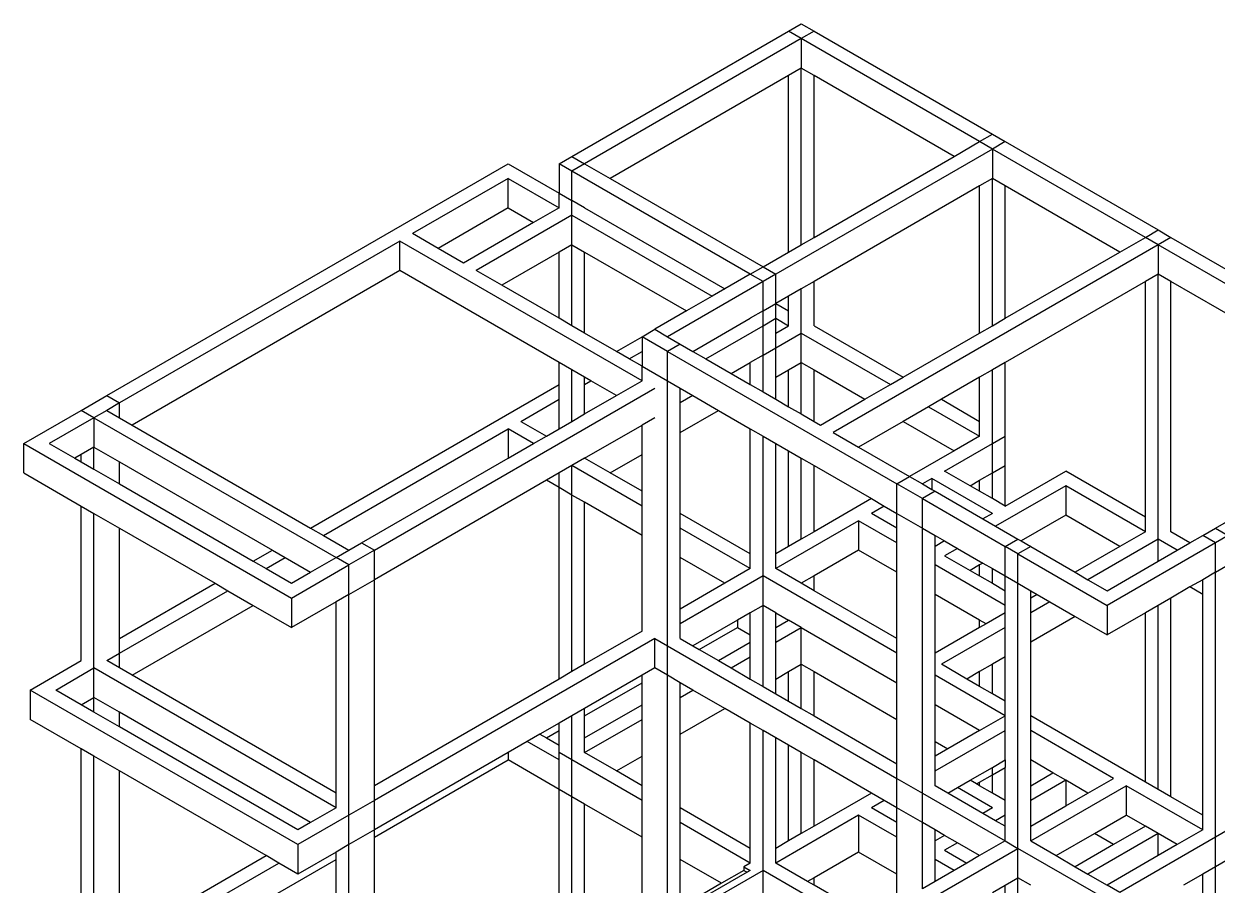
# Model space of a CAD drawing. Extents: x -15.9 to 13.2, y -13.3 to 15.4.
# Drawn here: x -11.83 to 1.41, y 5.83 to 15.38 of the extents above; entities that cross this region are included whole.
import ezdxf

# ---------------------------------------------------------------- set-up
doc = ezdxf.new("R2010")
doc.units = 0
doc.layers.get('0').update_dxf_attribs({"linetype": 'CONTINUOUS'})

msp = doc.modelspace()

# ---------------------------------------------------------------- linework, layer by layer
for p, q in [((-3.347, 15.297), (-3.206, 15.379)), ((-3.206, 15.379), (-3.064, 15.297)), ((-5.751, 13.909), (-3.347, 15.297)), ((-3.206, 15.216), (-3.347, 15.297)), ((-3.064, 15.297), (-3.206, 15.216)), ((-3.064, 15.297), (-1.084, 14.154)), ((-3.206, 15.216), (-5.61, 13.828)), ((-3.206, 15.216), (-3.206, 14.889)), ((-1.226, 14.073), (-3.206, 15.216)), ((-3.206, 14.889), (-3.347, 14.807)), ((-3.064, 14.807), (-3.206, 14.889)), ((-3.206, 12.929), (-3.206, 14.889)), ((-3.347, 14.807), (-5.327, 13.664)), ((-3.347, 12.848), (-3.347, 14.807)), ((-3.064, 13.011), (-3.064, 14.807)), ((-1.509, 13.909), (-3.064, 14.807)), ((-1.509, 13.909), (-1.226, 14.073)), ((-1.226, 14.073), (-1.084, 14.154)), ((-1.084, 13.991), (-1.226, 14.073)), ((-1.084, 14.154), (-0.943, 14.073)), ((-0.943, 14.073), (-1.084, 13.991)), ((-0.943, 14.073), (0.754, 13.093)), ((-5.893, 13.828), (-5.751, 13.909)), ((-5.751, 13.909), (-5.61, 13.828)), ((-1.084, 13.991), (-3.489, 12.603)), ((-3.064, 13.011), (-1.509, 13.909)), ((-1.084, 13.991), (-1.084, 13.664)), ((0.613, 13.011), (-1.084, 13.991)), ((-10.913, 11.256), (-6.458, 13.828)), ((-6.458, 13.828), (-5.893, 13.501)), ((-5.893, 13.828), (-5.893, 13.501)), ((-5.751, 13.746), (-5.893, 13.828)), ((-5.61, 13.828), (-5.751, 13.746)), ((-5.61, 13.828), (-5.327, 13.664)), ((-6.458, 13.664), (-7.519, 13.052)), ((-6.458, 13.338), (-6.458, 13.664)), ((-6.458, 13.664), (-5.893, 13.338)), ((-3.771, 12.603), (-5.751, 13.746)), ((-5.751, 13.419), (-5.751, 13.746)), ((-5.327, 13.664), (-3.63, 12.685)), ((-1.084, 13.664), (-1.226, 13.583)), ((-0.943, 13.583), (-1.084, 13.664)), ((-1.084, 12.031), (-1.084, 13.664)), ((-1.226, 13.583), (-3.064, 12.521)), ((-1.226, 11.95), (-1.226, 13.583)), ((-0.943, 12.113), (-0.943, 13.583)), ((0.33, 12.848), (-0.943, 13.583)), ((-5.893, 13.501), (-5.751, 13.419)), ((-5.893, 13.338), (-5.893, 13.501)), ((-5.61, 13.338), (-5.751, 13.419)), ((-5.751, 13.256), (-5.751, 13.419)), ((-6.458, 13.338), (-7.236, 12.889)), ((-5.751, 13.256), (-6.812, 12.644)), ((-6.458, 13.338), (-6.176, 13.174)), ((-5.893, 13.338), (-6.176, 13.174)), ((-5.751, 12.929), (-5.751, 13.256)), ((-5.751, 13.256), (-4.196, 12.358)), ((-5.61, 13.338), (-4.054, 12.44)), ((-6.176, 13.174), (-6.953, 12.725)), ((-7.236, 12.889), (-7.519, 13.052)), ((-3.206, 12.929), (-3.064, 13.011)), ((0.33, 12.848), (0.613, 13.011)), ((0.613, 13.011), (0.754, 13.093)), ((0.754, 12.929), (0.613, 13.011)), ((0.754, 13.093), (0.896, 13.011)), ((0.896, 13.011), (0.754, 12.929)), ((0.896, 13.011), (3.936, 11.256)), ((-7.66, 12.97), (-10.772, 11.174)), ((-7.66, 12.644), (-7.66, 12.97)), ((-4.973, 11.419), (-7.66, 12.97)), ((-6.953, 12.725), (-7.236, 12.889)), ((-5.893, 12.848), (-6.529, 12.48)), ((-5.751, 12.929), (-5.893, 12.848)), ((-5.893, 12.113), (-5.893, 12.848)), ((-5.751, 12.929), (-5.61, 12.848)), ((-5.751, 12.031), (-5.751, 12.929)), ((-5.61, 11.95), (-5.61, 12.848)), ((-5.61, 12.848), (-4.479, 12.195)), ((-3.63, 12.685), (-3.347, 12.848)), ((-3.347, 12.848), (-3.206, 12.929)), ((0.754, 12.929), (-2.852, 10.847)), ((-0.943, 12.113), (0.33, 12.848)), ((3.795, 11.174), (0.754, 12.929)), ((0.754, 12.929), (0.754, 12.603)), ((-7.66, 12.644), (-10.63, 10.929)), ((-5.893, 11.623), (-7.66, 12.644)), ((-6.529, 12.48), (-6.812, 12.644)), ((-3.771, 12.603), (-4.054, 12.44)), ((-3.771, 12.603), (-3.63, 12.685)), ((-3.63, 12.521), (-3.771, 12.603)), ((-3.63, 12.685), (-3.489, 12.603)), ((-3.489, 12.603), (-3.63, 12.521)), ((-3.489, 12.276), (-3.489, 12.603)), ((0.754, 12.603), (0.613, 12.521)), ((0.896, 12.521), (0.754, 12.603)), ((0.754, 9.663), (0.754, 12.603)), ((-5.893, 12.113), (-6.529, 12.48)), ((-3.63, 12.521), (-4.691, 11.909)), ((-3.63, 12.195), (-3.63, 12.521)), ((-3.064, 12.521), (-3.206, 12.44)), ((-3.064, 12.031), (-3.064, 12.521)), ((0.613, 12.521), (-0.943, 11.623)), ((0.613, 9.908), (0.613, 12.521)), ((0.896, 9.745), (0.896, 12.521)), ((3.512, 11.011), (0.896, 12.521)), ((-4.196, 12.358), (-4.479, 12.195)), ((-4.054, 12.44), (-4.196, 12.358)), ((-3.347, 12.358), (-3.489, 12.276)), ((-3.206, 12.44), (-3.347, 12.358)), ((-3.347, 12.195), (-3.347, 12.358)), ((-3.206, 11.95), (-3.206, 12.44)), ((-4.479, 12.195), (-4.832, 11.991)), ((-3.63, 12.195), (-3.771, 12.113)), ((-3.63, 12.195), (-3.489, 12.276)), ((-3.63, 12.031), (-3.63, 12.195)), ((-3.489, 12.276), (-3.347, 12.195)), ((-3.489, 12.113), (-3.489, 12.276)), ((-3.347, 12.031), (-3.347, 12.195)), ((-5.751, 12.031), (-5.893, 12.113)), ((-4.408, 11.746), (-3.771, 12.113)), ((-3.63, 12.031), (-3.489, 12.113)), ((-3.489, 12.113), (-3.347, 12.031)), ((-3.489, 11.95), (-3.489, 12.113)), ((-1.084, 12.031), (-0.943, 12.113)), ((-5.61, 11.95), (-5.751, 12.031)), ((-5.256, 11.746), (-5.61, 11.95)), ((-4.973, 11.909), (-4.832, 11.991)), ((-4.832, 11.991), (-4.691, 11.909)), ((-4.266, 11.664), (-3.63, 12.031)), ((-3.63, 11.705), (-3.63, 12.031)), ((-3.489, 11.95), (-3.347, 12.031)), ((-3.489, 11.786), (-3.206, 11.95)), ((-3.489, 11.786), (-3.489, 11.95)), ((-3.206, 11.623), (-3.206, 11.95)), ((-3.206, 11.95), (-2.216, 11.378)), ((-3.064, 12.031), (-2.074, 11.46)), ((-2.074, 11.46), (-1.226, 11.95)), ((-1.226, 11.95), (-1.084, 12.031)), ((-5.256, 11.746), (-4.973, 11.909)), ((-4.691, 11.746), (-4.973, 11.909)), ((-4.973, 11.909), (-4.973, 11.746)), ((-4.691, 11.909), (-4.549, 11.827)), ((-4.549, 11.827), (-4.691, 11.746)), ((-4.549, 11.827), (-4.408, 11.746)), ((-3.63, 11.705), (-3.489, 11.786)), ((-3.489, 11.46), (-3.489, 11.786)), ((-5.115, 11.664), (-5.256, 11.746)), ((-5.115, 11.664), (-4.973, 11.746)), ((-4.973, 11.582), (-5.115, 11.664)), ((-4.973, 11.746), (-4.973, 11.582)), ((-4.691, 11.746), (-2.145, 10.276)), ((-4.691, 11.419), (-4.691, 11.746)), ((-4.408, 11.746), (-4.266, 11.664)), ((-4.266, 11.664), (-3.984, 11.501)), ((-3.63, 11.705), (-3.771, 11.623)), ((-3.63, 11.296), (-3.63, 11.705)), ((-5.893, 11.378), (-5.893, 11.623)), ((-5.751, 11.541), (-5.893, 11.623)), ((-5.751, 10.97), (-5.751, 11.541)), ((-5.61, 11.46), (-5.751, 11.541)), ((-4.973, 11.582), (-4.691, 11.419)), ((-4.973, 11.419), (-4.973, 11.582)), ((-3.984, 11.501), (-3.771, 11.623)), ((-3.771, 11.378), (-3.771, 11.623)), ((-3.489, 11.46), (-3.347, 11.541)), ((-3.347, 11.541), (-3.206, 11.623)), ((-3.347, 11.133), (-3.347, 11.541)), ((-3.206, 11.052), (-3.206, 11.623)), ((-3.206, 11.623), (-3.064, 11.541)), ((-3.064, 10.97), (-3.064, 11.541)), ((-3.064, 11.541), (-2.499, 11.215)), ((-1.084, 11.541), (-1.226, 11.46)), ((-0.943, 11.623), (-1.084, 11.541)), ((-1.084, 10.725), (-1.084, 11.541)), ((-0.943, 10.807), (-0.943, 11.623)), ((-5.61, 11.378), (-5.61, 11.46)), ((-5.539, 11.419), (-5.61, 11.46)), ((-5.61, 11.378), (-5.539, 11.419)), ((-5.256, 11.256), (-5.539, 11.419)), ((-5.256, 11.256), (-4.973, 11.419)), ((-4.691, 8.48), (-4.691, 11.419)), ((-4.691, 11.419), (-4.549, 11.337)), ((-3.984, 11.501), (-3.771, 11.378)), ((-3.489, 11.215), (-3.489, 11.46)), ((-2.216, 11.378), (-2.074, 11.46)), ((-1.226, 11.46), (-1.65, 11.215)), ((-1.226, 10.97), (-1.226, 11.46)), ((-11.196, 11.092), (-10.913, 11.256)), ((-10.913, 11.256), (-10.772, 11.174)), ((-8.65, 9.786), (-5.893, 11.378)), ((-7.943, 9.541), (-4.832, 11.337)), ((-5.893, 11.215), (-5.893, 11.378)), ((-5.61, 11.052), (-5.61, 11.378)), ((-5.61, 11.052), (-5.256, 11.256)), ((-4.549, 11.174), (-4.549, 11.337)), ((-4.549, 11.337), (-4.408, 11.256)), ((-4.408, 11.256), (-4.549, 11.174)), ((-4.408, 11.256), (-4.125, 11.092)), ((-3.771, 11.378), (-3.63, 11.296)), ((-3.63, 11.296), (-3.489, 11.215)), ((-2.499, 11.215), (-2.216, 11.378)), ((-10.772, 11.174), (-10.913, 11.092)), ((-10.772, 11.011), (-10.772, 11.174)), ((-6.317, 10.97), (-5.893, 11.215)), ((-5.893, 10.888), (-5.893, 11.215)), ((-4.549, 10.847), (-4.549, 11.174)), ((-3.489, 11.215), (-3.347, 11.133)), ((-3.347, 11.133), (-3.206, 11.052)), ((-2.994, 10.929), (-2.499, 11.215)), ((-1.792, 11.133), (-2.074, 10.97)), ((-1.65, 11.215), (-1.792, 11.133)), ((-1.792, 11.133), (-1.226, 10.807)), ((-1.65, 11.215), (-1.226, 10.97)), ((-11.832, 10.725), (-11.196, 11.092)), ((-11.055, 11.011), (-11.55, 10.725)), ((-11.055, 11.011), (-11.196, 11.092)), ((-10.913, 11.092), (-11.055, 11.011)), ((-11.055, 11.011), (-11.055, 10.684)), ((-11.055, 11.011), (-8.368, 9.459)), ((-10.913, 11.092), (-10.772, 11.011)), ((-10.772, 11.011), (-10.63, 10.929)), ((-5.751, 10.97), (-5.61, 11.052)), ((-4.832, 11.011), (-4.973, 10.929)), ((-4.549, 10.847), (-4.125, 11.092)), ((-4.125, 11.092), (-3.771, 10.888)), ((-3.206, 11.052), (-3.064, 10.97)), ((-10.63, 10.929), (-8.65, 9.786)), ((-8.509, 9.704), (-6.458, 10.888)), ((-6.458, 10.888), (-6.458, 10.562)), ((-6.176, 10.725), (-6.458, 10.888)), ((-6.317, 10.97), (-6.034, 10.807)), ((-6.034, 10.807), (-5.893, 10.888)), ((-5.893, 10.888), (-5.751, 10.97)), ((-5.61, 10.562), (-4.973, 10.929)), ((-4.973, 10.602), (-4.973, 10.929)), ((-3.771, 9.5), (-3.771, 10.888)), ((-3.771, 10.888), (-3.63, 10.807)), ((-3.064, 10.97), (-2.994, 10.929)), ((-2.074, 10.97), (-2.569, 10.684)), ((-2.074, 10.97), (-1.509, 10.643)), ((-1.226, 10.807), (-1.226, 10.97)), ((-6.176, 10.725), (-6.034, 10.807)), ((-4.549, 9.949), (-4.549, 10.847)), ((-3.63, 9.255), (-3.63, 10.807)), ((-3.63, 10.807), (-3.489, 10.725)), ((-2.852, 10.847), (-2.569, 10.684)), ((-1.226, 10.807), (-1.509, 10.643)), ((-1.084, 10.725), (-0.943, 10.807)), ((-0.943, 10.48), (-0.943, 10.807)), ((-11.832, 10.725), (-8.863, 9.01)), ((-11.832, 10.398), (-11.832, 10.725)), ((-11.55, 10.725), (-11.267, 10.562)), ((-11.196, 10.602), (-11.267, 10.562)), ((-11.055, 10.684), (-11.196, 10.602)), ((-11.196, 10.521), (-11.196, 10.602)), ((-11.055, 10.439), (-11.055, 10.684)), ((-11.055, 10.684), (-10.772, 10.521)), ((-6.458, 10.562), (-6.176, 10.725)), ((-5.327, 10.398), (-4.973, 10.602)), ((-4.973, 10.194), (-4.973, 10.602)), ((-3.489, 9.5), (-3.489, 10.725)), ((-3.489, 10.725), (-3.347, 10.643)), ((-3.347, 9.582), (-3.347, 10.643)), ((-3.347, 10.643), (-3.206, 10.562)), ((-2.569, 10.684), (-2.004, 10.358)), ((-1.509, 10.643), (-2.004, 10.358)), ((-1.615, 10.419), (-1.084, 10.725)), ((-1.084, 10.398), (-1.084, 10.725)), ((-11.267, 10.562), (-11.196, 10.521)), ((-11.196, 10.521), (-11.055, 10.439)), ((-10.772, 10.276), (-10.772, 10.521)), ((-10.772, 10.521), (-9.075, 9.541)), ((-8.085, 9.623), (-6.458, 10.562)), ((-5.751, 10.48), (-5.893, 10.398)), ((-5.61, 10.562), (-5.751, 10.48)), ((-5.751, 10.153), (-5.751, 10.48)), ((-4.973, 10.031), (-5.751, 10.48)), ((-5.327, 10.398), (-5.61, 10.562)), ((-3.206, 9.663), (-3.206, 10.562)), ((-3.206, 10.562), (-3.064, 10.48)), ((-3.064, 9.745), (-3.064, 10.48)), ((-3.064, 10.48), (-2.428, 10.113)), ((-1.084, 10.398), (-0.943, 10.48)), ((-0.943, 10.031), (-0.943, 10.48)), ((-11.832, 10.398), (-11.196, 10.031)), ((-11.055, 10.439), (-10.772, 10.276)), ((-5.893, 10.398), (-6.034, 10.317)), ((-5.893, 10.235), (-5.893, 10.398)), ((-4.973, 10.194), (-5.327, 10.398)), ((-2.145, 10.276), (-2.004, 10.358)), ((-2.004, 10.358), (-1.862, 10.276)), ((-1.756, 10.337), (-1.862, 10.276)), ((-1.084, 9.949), (-1.756, 10.337)), ((-1.756, 10.337), (-1.756, 10.215)), ((-1.332, 10.255), (-1.615, 10.419)), ((-1.226, 10.317), (-1.084, 10.398)), ((-1.084, 10.113), (-1.084, 10.398)), ((-0.943, 10.031), (-0.271, 10.419)), ((0.613, 9.908), (-0.271, 10.419)), ((1.39, 9.786), (2.522, 10.439)), ((-10.772, 10.276), (-9.287, 9.419)), ((-6.034, 10.317), (-7.943, 9.214)), ((-5.893, 10.235), (-6.034, 10.317)), ((-5.893, 8.112), (-5.893, 10.235)), ((-5.751, 10.153), (-5.893, 10.235)), ((-1.862, 10.113), (-2.145, 10.276)), ((-2.145, 9.949), (-2.145, 10.276)), ((-1.862, 10.276), (-1.756, 10.215)), ((-1.756, 10.215), (-1.721, 10.194)), ((-1.332, 10.255), (-1.226, 10.317)), ((-1.226, 10.194), (-1.332, 10.255)), ((-1.226, 10.194), (-1.226, 10.317)), ((-0.271, 10.255), (-1.049, 9.806)), ((-0.271, 10.255), (-0.271, 9.929)), ((0.613, 9.745), (-0.271, 10.255)), ((-5.751, 8.194), (-5.751, 10.153)), ((-5.61, 10.072), (-5.751, 10.153)), ((-5.61, 8.275), (-5.61, 10.072)), ((-4.973, 9.704), (-5.61, 10.072)), ((-4.973, 10.031), (-4.973, 10.194)), ((-2.428, 10.113), (-3.064, 9.745)), ((-2.428, 10.113), (-2.286, 10.031)), ((-1.721, 10.194), (-1.862, 10.113)), ((-1.862, 10.113), (-0.943, 9.582)), ((-1.862, 9.786), (-1.862, 10.113)), ((-1.721, 10.194), (-1.19, 9.888)), ((-1.084, 10.113), (-1.226, 10.194)), ((-0.943, 10.031), (-1.084, 10.113)), ((-11.196, 8.316), (-11.196, 10.031)), ((-11.196, 10.031), (-11.055, 9.949)), ((-11.055, 8.235), (-11.055, 9.949)), ((-11.055, 9.949), (-10.772, 9.786)), ((-4.973, 9.704), (-4.973, 10.031)), ((-3.771, 9.5), (-4.549, 9.949)), ((-4.549, 9.786), (-4.549, 9.949)), ((-2.286, 10.031), (-2.428, 9.949)), ((-2.145, 9.786), (-2.428, 9.949)), ((-2.286, 10.031), (-2.145, 9.949)), ((-2.145, 9.949), (-1.862, 9.786)), ((-2.145, 9.786), (-2.145, 9.949)), ((-1.084, 9.949), (-1.19, 9.888)), ((-2.569, 9.868), (-3.489, 9.337)), ((-2.145, 9.623), (-2.569, 9.868)), ((-2.569, 9.868), (-2.569, 9.541)), ((-1.19, 9.888), (-1.049, 9.806)), ((-1.049, 9.806), (-0.802, 9.663)), ((-0.271, 9.929), (-0.766, 9.643)), ((0.33, 9.582), (-0.271, 9.929)), ((0.613, 9.745), (0.613, 9.908)), ((-10.772, 8.561), (-10.772, 9.786)), ((-10.772, 9.786), (-9.711, 9.174)), ((-8.65, 9.786), (-8.509, 9.704)), ((-8.509, 9.704), (-8.226, 9.541)), ((-4.973, 8.643), (-4.973, 9.704)), ((-3.771, 9.337), (-4.549, 9.786)), ((-4.549, 9.459), (-4.549, 9.786)), ((-3.064, 9.745), (-3.206, 9.663)), ((-2.145, 9.623), (-2.145, 9.786)), ((-1.862, 6.847), (-1.862, 9.786)), ((-1.862, 9.786), (-1.721, 9.704)), ((-1.721, 9.704), (-1.615, 9.643)), ((-1.721, 9.582), (-1.721, 9.704)), ((0.613, 9.745), (0.33, 9.582)), ((1.108, 9.623), (0.896, 9.745)), ((1.108, 9.623), (1.249, 9.704)), ((1.249, 9.704), (1.39, 9.786)), ((1.39, 9.623), (1.249, 9.704)), ((1.39, 9.786), (1.532, 9.704)), ((1.532, 9.704), (1.39, 9.623)), ((-9.287, 9.419), (-9.075, 9.541)), ((-9.075, 9.541), (-8.933, 9.459)), ((-8.368, 9.459), (-8.226, 9.541)), ((-8.226, 9.541), (-8.085, 9.623)), ((-7.943, 9.541), (-8.226, 9.378)), ((-8.085, 9.623), (-7.943, 9.541)), ((-7.943, 9.214), (-7.943, 9.541)), ((-3.347, 9.582), (-3.489, 9.5)), ((-3.206, 9.663), (-3.347, 9.582)), ((-2.569, 9.541), (-3.064, 9.255)), ((-2.145, 9.296), (-2.569, 9.541)), ((-2.145, 9.296), (-2.145, 9.623)), ((-1.615, 9.643), (-1.721, 9.582)), ((-1.721, 9.378), (-1.721, 9.582)), ((-1.615, 9.643), (-1.473, 9.561)), ((-1.473, 9.561), (-1.615, 9.48)), ((-1.473, 9.561), (-1.19, 9.398)), ((-0.943, 9.582), (-0.802, 9.663)), ((-0.802, 9.5), (-0.943, 9.582)), ((-0.943, 9.255), (-0.943, 9.582)), ((-0.802, 9.663), (-0.766, 9.643)), ((-0.66, 9.582), (-0.802, 9.5)), ((-0.766, 9.643), (-0.66, 9.582)), ((-0.66, 9.582), (-0.165, 9.296)), ((0.33, 9.582), (-0.165, 9.296)), ((0.754, 9.663), (-0.024, 9.214)), ((1.39, 9.623), (0.188, 8.929)), ((0.754, 9.419), (0.754, 9.663)), ((0.966, 9.541), (0.754, 9.663)), ((0.754, 9.419), (0.966, 9.541)), ((0.966, 9.541), (1.108, 9.623)), ((1.39, 9.296), (1.39, 9.623)), ((-9.287, 9.419), (-9.145, 9.337)), ((-9.145, 9.337), (-8.933, 9.459)), ((-8.933, 9.459), (-8.65, 9.296)), ((-8.65, 9.296), (-8.368, 9.459)), ((-8.226, 9.378), (-8.368, 9.459)), ((-4.054, 9.174), (-4.549, 9.459)), ((-4.549, 8.888), (-4.549, 9.459)), ((-3.771, 9.337), (-3.771, 9.5)), ((-3.489, 9.337), (-3.489, 9.5)), ((-1.615, 9.48), (-1.332, 9.316)), ((-0.802, 9.174), (-0.802, 9.5)), ((-0.802, 9.5), (0.188, 8.929)), ((0.188, 9.092), (0.754, 9.419)), ((-9.145, 9.337), (-8.863, 9.174)), ((-8.863, 9.01), (-8.226, 9.378)), ((-8.863, 9.174), (-8.65, 9.296)), ((-8.226, 9.051), (-8.226, 9.378)), ((-3.771, 9.337), (-4.054, 9.174)), ((-3.206, 9.174), (-3.489, 9.337)), ((-2.145, 8.561), (-2.145, 9.296)), ((-0.943, 8.929), (-1.721, 9.378)), ((-1.721, 9.051), (-1.721, 9.378)), ((-1.226, 9.378), (-1.332, 9.316)), ((-1.332, 9.316), (-1.226, 9.255)), ((-1.19, 9.398), (-1.226, 9.378)), ((-1.226, 9.255), (-1.226, 9.378)), ((-1.19, 9.398), (-1.084, 9.337)), ((-1.084, 9.174), (-1.084, 9.337)), ((-1.084, 9.337), (-0.943, 9.255)), ((-0.165, 9.296), (-0.024, 9.214)), ((1.39, 9.296), (1.249, 9.214)), ((1.39, 9.296), (1.532, 9.378)), ((1.39, 6.357), (1.39, 9.296)), ((-10.772, 8.561), (-9.711, 9.174)), ((-9.711, 9.174), (-9.57, 9.092)), ((-8.226, 9.051), (-7.943, 9.214)), ((-7.943, 6.928), (-7.943, 9.214)), ((-3.63, 9.255), (-4.549, 8.725)), ((-4.054, 9.174), (-4.549, 8.888)), ((-3.63, 8.929), (-3.63, 9.255)), ((-2.145, 8.398), (-3.63, 9.255)), ((-3.064, 9.255), (-3.206, 9.174)), ((-3.064, 9.092), (-3.206, 9.174)), ((-3.064, 9.092), (-3.064, 9.255)), ((-1.226, 9.255), (-1.084, 9.174)), ((-1.084, 9.174), (-0.943, 9.092)), ((-0.943, 9.255), (-0.802, 9.174)), ((-0.943, 9.092), (-0.943, 9.255)), ((-0.802, 6.234), (-0.802, 9.174)), ((-0.802, 9.174), (-0.66, 9.092)), ((-0.024, 9.214), (0.188, 9.092)), ((1.249, 9.214), (1.108, 9.133)), ((1.249, 9.051), (1.249, 9.214)), ((-10.772, 8.398), (-9.57, 9.092)), ((-9.57, 9.092), (-9.287, 8.929)), ((-8.863, 9.01), (-8.863, 8.684)), ((-8.226, 9.051), (-8.368, 8.969)), ((-8.226, 6.602), (-8.226, 9.051)), ((-2.145, 8.561), (-3.064, 9.092)), ((-1.226, 8.765), (-1.721, 9.051)), ((-1.721, 8.398), (-1.721, 9.051)), ((-0.943, 8.929), (-0.943, 9.092)), ((-0.66, 9.01), (-0.66, 9.092)), ((-0.66, 9.092), (-0.589, 9.051)), ((-0.589, 9.051), (-0.66, 9.01)), ((-0.66, 8.847), (-0.66, 9.01)), ((-0.589, 9.051), (-0.448, 8.969)), ((0.896, 9.01), (0.754, 8.929)), ((1.108, 9.133), (0.896, 9.01)), ((0.896, 6.806), (0.896, 9.01)), ((1.249, 9.051), (1.108, 9.133)), ((1.249, 6.602), (1.249, 9.051)), ((-10.63, 8.153), (-9.287, 8.929)), ((-9.287, 8.929), (-8.863, 8.684)), ((-8.368, 8.969), (-8.863, 8.684)), ((-8.368, 6.847), (-8.368, 8.969)), ((-4.549, 8.725), (-4.549, 8.888)), ((-3.63, 8.929), (-3.771, 8.847)), ((-3.63, 8.03), (-3.63, 8.929)), ((-3.489, 8.847), (-3.63, 8.929)), ((-0.943, 8.847), (-0.943, 8.929)), ((-0.448, 8.969), (-0.66, 8.847)), ((-0.448, 8.969), (-0.165, 8.806)), ((0.188, 8.929), (0.188, 8.602)), ((0.754, 8.929), (0.613, 8.847)), ((0.754, 6.887), (0.754, 8.929)), ((-3.913, 8.765), (-4.408, 8.48)), ((-3.771, 8.847), (-3.913, 8.765)), ((-3.913, 8.765), (-3.913, 8.684)), ((-3.771, 8.602), (-3.771, 8.847)), ((-3.489, 8.847), (-3.347, 8.765)), ((-3.489, 8.684), (-3.489, 8.847)), ((-3.489, 8.684), (-3.347, 8.765)), ((-3.206, 8.684), (-3.347, 8.765)), ((-1.226, 8.684), (-1.226, 8.765)), ((-1.155, 8.725), (-1.226, 8.765)), ((-0.943, 8.847), (-1.155, 8.725)), ((-0.943, 8.684), (-0.943, 8.847)), ((-0.66, 8.52), (-0.66, 8.847)), ((-0.165, 8.806), (-0.66, 8.52)), ((-0.165, 8.806), (0.188, 8.602)), ((0.613, 8.847), (0.188, 8.602)), ((0.613, 6.969), (0.613, 8.847)), ((-4.973, 8.643), (-5.61, 8.275)), ((-4.549, 8.561), (-4.549, 8.725)), ((-4.337, 8.439), (-3.913, 8.684)), ((-3.913, 8.684), (-3.771, 8.602)), ((-3.489, 8.52), (-3.206, 8.684)), ((-3.489, 8.52), (-3.489, 8.684)), ((-3.206, 8.275), (-3.206, 8.684)), ((-3.206, 8.684), (-2.145, 8.071)), ((-1.226, 8.684), (-1.721, 8.398)), ((-0.943, 8.684), (-1.65, 8.275)), ((-1.155, 8.725), (-1.226, 8.684)), ((-0.943, 8.357), (-0.943, 8.684)), ((-10.772, 8.398), (-10.772, 8.561)), ((-4.832, 8.561), (-7.943, 6.765)), ((-4.832, 8.235), (-4.832, 8.561)), ((-4.832, 8.561), (-4.691, 8.48)), ((-4.691, 8.153), (-4.691, 8.48)), ((-4.691, 8.48), (-2.145, 7.01)), ((-4.549, 8.561), (-4.408, 8.48)), ((-4.408, 8.48), (-4.337, 8.439)), ((-4.125, 8.316), (-3.771, 8.52)), ((-3.771, 8.52), (-3.771, 8.602)), ((-3.771, 8.357), (-3.771, 8.52)), ((-3.489, 8.112), (-3.489, 8.52)), ((-2.145, 8.398), (-2.145, 8.561)), ((-0.66, 7.704), (-0.66, 8.52)), ((-10.913, 8.316), (-10.772, 8.398)), ((-10.772, 8.235), (-10.772, 8.398)), ((-4.337, 8.439), (-4.125, 8.316)), ((-3.984, 8.235), (-3.771, 8.357)), ((-3.771, 8.112), (-3.771, 8.357)), ((-2.145, 8.071), (-2.145, 8.398)), ((-1.721, 8.153), (-1.721, 8.398)), ((-0.943, 8.357), (-1.084, 8.275)), ((-0.943, 7.867), (-0.943, 8.357)), ((-11.762, 7.99), (-11.196, 8.316)), ((-11.479, 7.99), (-11.055, 8.235)), ((-11.055, 7.908), (-11.055, 8.235)), ((-8.368, 6.683), (-11.055, 8.235)), ((-10.772, 8.235), (-10.913, 8.316)), ((-10.63, 8.153), (-10.772, 8.235)), ((-5.61, 8.275), (-5.751, 8.194)), ((-4.832, 8.235), (-4.973, 8.153)), ((-4.691, 8.153), (-4.832, 8.235)), ((-4.125, 8.316), (-3.984, 8.235)), ((-3.984, 8.235), (-3.771, 8.112)), ((-3.347, 8.194), (-3.206, 8.275)), ((-3.206, 7.786), (-3.206, 8.275)), ((-3.206, 8.275), (-3.064, 8.194)), ((-1.367, 8.112), (-1.65, 8.275)), ((-1.084, 8.275), (-1.226, 8.194)), ((-1.084, 7.949), (-1.084, 8.275)), ((-8.368, 6.847), (-10.63, 8.153)), ((-5.893, 8.112), (-7.943, 6.928)), ((-5.751, 8.194), (-5.893, 8.112)), ((-4.973, 8.153), (-5.61, 7.786)), ((-4.973, 8.071), (-4.973, 8.153)), ((-4.691, 5.214), (-4.691, 8.153)), ((-4.549, 8.071), (-4.691, 8.153)), ((-3.771, 8.112), (-3.63, 8.03)), ((-3.489, 8.112), (-3.347, 8.194)), ((-3.489, 7.949), (-3.489, 8.112)), ((-3.347, 7.867), (-3.347, 8.194)), ((-3.064, 7.704), (-3.064, 8.194)), ((-3.064, 8.194), (-2.145, 7.663)), ((-0.943, 7.704), (-1.721, 8.153)), ((-1.721, 7.826), (-1.721, 8.153)), ((-1.226, 8.194), (-1.367, 8.112)), ((-1.226, 8.03), (-1.367, 8.112)), ((-1.226, 8.03), (-1.226, 8.194)), ((-11.762, 7.99), (-11.762, 7.663)), ((-8.792, 6.275), (-11.762, 7.99)), ((-11.196, 7.826), (-11.479, 7.99)), ((-5.61, 7.704), (-4.973, 8.071)), ((-4.973, 7.826), (-4.973, 8.071)), ((-4.408, 7.99), (-4.549, 8.071)), ((-4.549, 7.908), (-4.549, 8.071)), ((-4.549, 7.908), (-4.408, 7.99)), ((-4.054, 7.786), (-4.408, 7.99)), ((-3.63, 8.03), (-3.489, 7.949)), ((-3.489, 7.949), (-3.347, 7.867)), ((-2.145, 7.663), (-2.145, 8.071)), ((-1.084, 7.949), (-1.226, 8.03)), ((-0.943, 7.867), (-1.084, 7.949)), ((-11.196, 7.826), (-11.055, 7.908)), ((-11.055, 7.745), (-11.196, 7.826)), ((-11.055, 7.745), (-11.055, 7.908)), ((-10.772, 7.745), (-11.055, 7.908)), ((-5.61, 7.459), (-4.973, 7.826)), ((-4.973, 7.663), (-4.973, 7.826)), ((-4.549, 7.5), (-4.549, 7.908)), ((-3.347, 7.867), (-3.206, 7.786)), ((-1.226, 7.541), (-1.721, 7.826)), ((-1.721, 7.418), (-1.721, 7.826)), ((-0.943, 7.704), (-0.943, 7.867)), ((-10.772, 7.581), (-11.055, 7.745)), ((-10.772, 7.581), (-10.772, 7.745)), ((-8.65, 6.52), (-10.772, 7.745)), ((-5.751, 7.704), (-5.893, 7.622)), ((-5.61, 7.786), (-5.751, 7.704)), ((-5.751, 7.214), (-5.751, 7.704)), ((-5.61, 7.704), (-5.61, 7.786)), ((-5.61, 7.459), (-5.61, 7.704)), ((-4.549, 7.5), (-4.054, 7.786)), ((-3.771, 7.622), (-4.054, 7.786)), ((-3.206, 7.786), (-3.064, 7.704)), ((-3.064, 7.704), (-2.145, 7.173)), ((-1.226, 7.541), (-0.943, 7.704)), ((-0.943, 7.541), (-0.943, 7.704)), ((0.613, 6.969), (-0.66, 7.704)), ((-0.66, 7.541), (-0.66, 7.704)), ((-11.196, 7.336), (-11.762, 7.663)), ((-8.792, 6.438), (-10.772, 7.581)), ((-5.893, 7.622), (-6.105, 7.5)), ((-5.893, 7.541), (-5.893, 7.622)), ((-5.61, 7.296), (-4.973, 7.663)), ((-4.973, 7.255), (-4.973, 7.663)), ((-3.771, 6.234), (-3.771, 7.622)), ((-3.63, 7.541), (-3.771, 7.622)), ((-2.145, 7.173), (-2.145, 7.663)), ((-6.246, 7.418), (-6.458, 7.296)), ((-6.105, 7.5), (-6.246, 7.418)), ((-5.893, 7.214), (-6.246, 7.418)), ((-6.105, 7.5), (-6.034, 7.459)), ((-6.034, 7.459), (-5.893, 7.541)), ((-6.034, 7.459), (-5.893, 7.377)), ((-5.893, 7.377), (-5.893, 7.541)), ((-5.61, 7.296), (-5.61, 7.459)), ((-4.549, 6.683), (-4.549, 7.5)), ((-3.63, 5.989), (-3.63, 7.541)), ((-3.489, 7.459), (-3.63, 7.541)), ((-3.489, 6.234), (-3.489, 7.459)), ((-3.347, 7.377), (-3.489, 7.459)), ((-1.721, 7.092), (-0.943, 7.541)), ((-1.721, 7.418), (-1.579, 7.336)), ((-1.721, 7.255), (-1.721, 7.418)), ((-1.226, 7.541), (-1.579, 7.336)), ((-0.943, 7.214), (-0.943, 7.541)), ((0.259, 7.01), (-0.66, 7.541)), ((-0.66, 7.214), (-0.66, 7.541)), ((-11.196, 4.969), (-11.196, 7.336)), ((-11.055, 7.255), (-11.196, 7.336)), ((-6.458, 7.296), (-7.943, 6.438)), ((-6.458, 7.296), (-6.458, 7.214)), ((-5.893, 7.296), (-5.893, 7.377)), ((-5.893, 7.214), (-5.893, 7.296)), ((-5.751, 7.214), (-5.893, 7.296)), ((-5.256, 7.092), (-5.61, 7.296)), ((-3.347, 6.316), (-3.347, 7.377)), ((-3.206, 7.296), (-3.347, 7.377)), ((-3.206, 6.398), (-3.206, 7.296)), ((-3.064, 7.214), (-3.206, 7.296)), ((-1.579, 7.336), (-1.721, 7.255)), ((-11.055, 4.887), (-11.055, 7.255)), ((-10.772, 7.092), (-11.055, 7.255)), ((-7.943, 6.357), (-6.458, 7.214)), ((-5.893, 6.887), (-6.458, 7.214)), ((-5.893, 6.887), (-5.893, 7.214)), ((-5.751, 6.806), (-5.751, 7.214)), ((-4.973, 6.765), (-5.751, 7.214)), ((-5.256, 7.092), (-4.973, 7.255)), ((-4.973, 6.928), (-4.973, 7.255)), ((-3.064, 6.479), (-3.064, 7.214)), ((-2.428, 6.847), (-3.064, 7.214)), ((-2.145, 7.01), (-2.145, 7.173)), ((-1.721, 7.092), (-1.721, 7.255)), ((-1.084, 7.132), (-0.943, 7.214)), ((-0.943, 7.214), (-0.943, 7.132)), ((-0.413, 7.071), (-0.66, 7.214)), ((-0.66, 6.928), (-0.66, 7.214)), ((-10.772, 5.214), (-10.772, 7.092)), ((-9.145, 6.153), (-10.772, 7.092)), ((-4.973, 6.928), (-5.256, 7.092)), ((-1.721, 6.928), (-1.721, 7.092)), ((-1.332, 6.989), (-1.084, 7.132)), ((-1.226, 6.969), (-1.084, 7.051)), ((-1.084, 7.051), (-1.084, 7.132)), ((-1.084, 7.051), (-0.943, 7.132)), ((-1.084, 6.847), (-1.084, 7.051)), ((-0.943, 6.765), (-0.943, 7.132)), ((-0.66, 6.928), (-0.413, 7.071)), ((-0.271, 6.989), (-0.413, 7.071)), ((-7.943, 6.765), (-7.943, 6.928)), ((-5.893, 5.009), (-5.893, 6.887)), ((-5.751, 6.806), (-5.893, 6.887)), ((-4.973, 6.765), (-4.973, 6.928)), ((-2.145, 6.683), (-2.145, 7.01)), ((-2.145, 7.01), (-1.862, 6.847)), ((-1.579, 6.847), (-1.721, 6.928)), ((-1.579, 6.847), (-1.473, 6.908)), ((-1.473, 6.908), (-1.332, 6.989)), ((-1.084, 6.683), (-1.473, 6.908)), ((-1.261, 6.949), (-1.332, 6.989)), ((-1.261, 6.949), (-1.226, 6.969)), ((-1.226, 6.928), (-1.261, 6.949)), ((-1.226, 6.928), (-1.226, 6.969)), ((-1.084, 6.847), (-1.226, 6.928)), ((-0.271, 6.989), (-0.66, 6.765)), ((-0.66, 6.316), (0.401, 6.928)), ((-0.66, 6.765), (-0.66, 6.928)), ((-0.271, 6.989), (-0.271, 6.704)), ((-0.024, 6.847), (-0.271, 6.989)), ((-0.024, 6.847), (0.259, 7.01)), ((1.249, 6.438), (0.401, 6.928)), ((0.401, 6.928), (0.401, 6.602)), ((0.754, 6.887), (0.613, 6.969)), ((0.896, 6.806), (0.754, 6.887)), ((-8.368, 6.683), (-8.368, 6.847)), ((-7.943, 6.765), (-8.226, 6.602)), ((-7.943, 6.438), (-7.943, 6.765)), ((-5.751, 4.928), (-5.751, 6.806)), ((-5.61, 6.724), (-5.751, 6.806)), ((-4.973, 6.357), (-4.973, 6.765)), ((-2.428, 6.847), (-3.064, 6.479)), ((-2.286, 6.765), (-2.428, 6.847)), ((-2.286, 6.765), (-2.428, 6.683)), ((-2.145, 6.683), (-2.286, 6.765)), ((-1.862, 6.52), (-1.862, 6.847)), ((-1.862, 6.847), (-0.943, 6.316)), ((-1.19, 6.622), (-1.579, 6.847)), ((-0.943, 6.765), (-1.084, 6.847)), ((-0.943, 6.602), (-0.943, 6.765)), ((-0.66, 6.479), (-0.66, 6.765)), ((-0.271, 6.704), (-0.024, 6.847)), ((1.249, 6.602), (0.896, 6.806)), ((-8.368, 6.683), (-8.65, 6.52)), ((-5.61, 5.009), (-5.61, 6.724)), ((-4.973, 6.357), (-5.61, 6.724)), ((-3.771, 6.234), (-4.549, 6.683)), ((-4.549, 6.52), (-4.549, 6.683)), ((-2.145, 6.52), (-2.428, 6.683)), ((-1.862, 6.52), (-2.145, 6.683)), ((-2.145, 6.52), (-2.145, 6.683)), ((-1.084, 6.683), (-1.19, 6.622)), ((-1.049, 6.54), (-1.19, 6.622)), ((-0.66, 6.479), (-0.271, 6.704)), ((-8.226, 6.602), (-8.792, 6.275)), ((-8.65, 6.52), (-8.792, 6.438)), ((-8.226, 6.275), (-8.226, 6.602)), ((-3.771, 6.071), (-4.549, 6.52)), ((-4.549, 6.112), (-4.549, 6.52)), ((-2.569, 6.602), (-3.489, 6.071)), ((-2.569, 6.602), (-2.569, 6.193)), ((-2.145, 6.357), (-2.569, 6.602)), ((-2.145, 6.357), (-2.145, 6.52)), ((-1.862, 5.785), (-1.862, 6.52)), ((-1.721, 6.438), (-1.862, 6.52)), ((-0.943, 6.602), (-1.049, 6.54)), ((-0.943, 6.479), (-1.049, 6.54)), ((-0.943, 6.479), (-0.943, 6.602)), ((0.047, 6.398), (0.401, 6.602)), ((0.613, 6.479), (0.401, 6.602)), ((1.249, 6.438), (1.249, 6.602)), ((-7.943, 6.438), (-8.226, 6.275)), ((-7.943, 6.357), (-7.943, 6.438)), ((-7.943, 4.397), (-7.943, 6.357)), ((-4.973, 5.377), (-4.973, 6.357)), ((-3.206, 6.398), (-3.347, 6.316)), ((-3.064, 6.479), (-3.206, 6.398)), ((-2.145, 5.948), (-2.145, 6.357)), ((-1.721, 6.316), (-1.721, 6.438)), ((-1.615, 6.377), (-1.721, 6.438)), ((-1.615, 6.377), (-1.721, 6.316)), ((-1.473, 6.295), (-1.615, 6.377)), ((-0.943, 6.316), (-0.943, 6.479)), ((-0.66, 6.316), (-0.66, 6.479)), ((-0.377, 6.153), (0.047, 6.398)), ((0.754, 6.398), (-0.024, 5.948)), ((0.259, 6.275), (0.047, 6.398)), ((0.613, 6.479), (0.259, 6.275)), ((1.39, 6.357), (0.33, 5.744)), ((0.754, 6.398), (0.613, 6.479)), ((0.754, 6.153), (0.754, 6.398)), ((0.966, 6.275), (0.754, 6.398)), ((1.249, 6.438), (0.966, 6.275)), ((1.532, 6.438), (1.39, 6.357)), ((1.39, 6.03), (1.39, 6.357)), ((-8.792, 6.275), (-8.792, 5.948)), ((-8.226, 6.275), (-8.368, 6.193)), ((-8.226, 4.234), (-8.226, 6.275)), ((-3.771, 6.071), (-3.771, 6.234)), ((-3.347, 6.316), (-3.489, 6.234)), ((-3.489, 6.071), (-3.489, 6.234)), ((-2.923, 5.009), (-0.802, 6.234)), ((-1.721, 6.112), (-1.721, 6.316)), ((-1.473, 6.295), (-1.615, 6.214)), ((-1.226, 6.153), (-1.473, 6.295)), ((-0.943, 6.316), (-1.226, 6.153)), ((-0.943, 6.316), (-0.802, 6.234)), ((-0.802, 5.908), (-0.802, 6.234)), ((0.188, 5.663), (-0.802, 6.234)), ((-0.66, 6.316), (-0.377, 6.153)), ((0.259, 6.275), (-0.165, 6.03)), ((0.966, 6.275), (0.754, 6.153)), ((-10.772, 5.214), (-9.145, 6.153)), ((-10.63, 4.805), (-8.368, 6.112)), ((-9.004, 6.071), (-9.145, 6.153)), ((-8.368, 6.193), (-8.792, 5.948)), ((-8.368, 6.112), (-8.368, 6.193)), ((-8.368, 4.152), (-8.368, 6.112)), ((-4.09, 5.846), (-4.549, 6.112)), ((-4.549, 5.622), (-4.549, 6.112)), ((-2.569, 6.193), (-3.064, 5.908)), ((-2.145, 5.948), (-2.569, 6.193)), ((-1.509, 5.989), (-1.721, 6.112)), ((-1.721, 5.867), (-1.721, 6.112)), ((-1.615, 6.214), (-1.367, 6.071)), ((-1.226, 6.153), (-1.367, 6.071)), ((-0.377, 6.153), (-0.165, 6.03)), ((0.754, 6.153), (0.188, 5.826)), ((1.532, 6.112), (1.39, 6.03)), ((-10.772, 5.05), (-9.004, 6.071)), ((-8.792, 5.948), (-9.004, 6.071)), ((-3.63, 5.989), (-4.549, 5.459)), ((-3.807, 5.969), (-4.549, 5.54)), ((-3.842, 5.989), (-4.09, 5.846)), ((-3.771, 6.071), (-3.842, 6.03)), ((-3.842, 6.03), (-3.771, 5.989)), ((-3.842, 6.03), (-3.842, 5.989)), ((-3.842, 5.989), (-3.807, 5.969)), ((-3.771, 5.989), (-3.807, 5.969)), ((-3.63, 5.581), (-3.63, 5.989)), ((-2.569, 5.377), (-3.63, 5.989)), ((-3.135, 5.867), (-3.489, 6.071)), ((-1.509, 5.989), (-1.721, 5.867)), ((-1.367, 6.071), (-1.509, 5.989)), ((-0.165, 6.03), (-0.024, 5.948)), ((1.39, 6.03), (1.249, 5.948)), ((1.39, 5.132), (1.39, 6.03)), ((-4.09, 5.846), (-4.443, 5.642)), ((-3.064, 5.908), (-3.135, 5.867)), ((-3.064, 5.826), (-3.135, 5.867)), ((-3.064, 5.826), (-3.064, 5.908)), ((-2.145, 5.622), (-2.145, 5.948)), ((-1.721, 5.867), (-1.862, 5.785)), ((-0.943, 5.826), (-0.802, 5.908)), ((-0.802, 3.785), (-0.802, 5.908)), ((-0.66, 5.826), (-0.802, 5.908)), ((-0.024, 5.948), (0.188, 5.826)), ((1.249, 5.948), (1.037, 5.826)), ((1.249, 5.703), (1.249, 5.948)), ((-2.428, 5.459), (-3.064, 5.826)), ((-1.084, 5.744), (-0.943, 5.826)), ((-0.943, 5.663), (-0.943, 5.826)), ((0.33, 5.744), (0.188, 5.826))]:
    msp.add_line(p, q)

doc.saveas('drawing.dxf')
